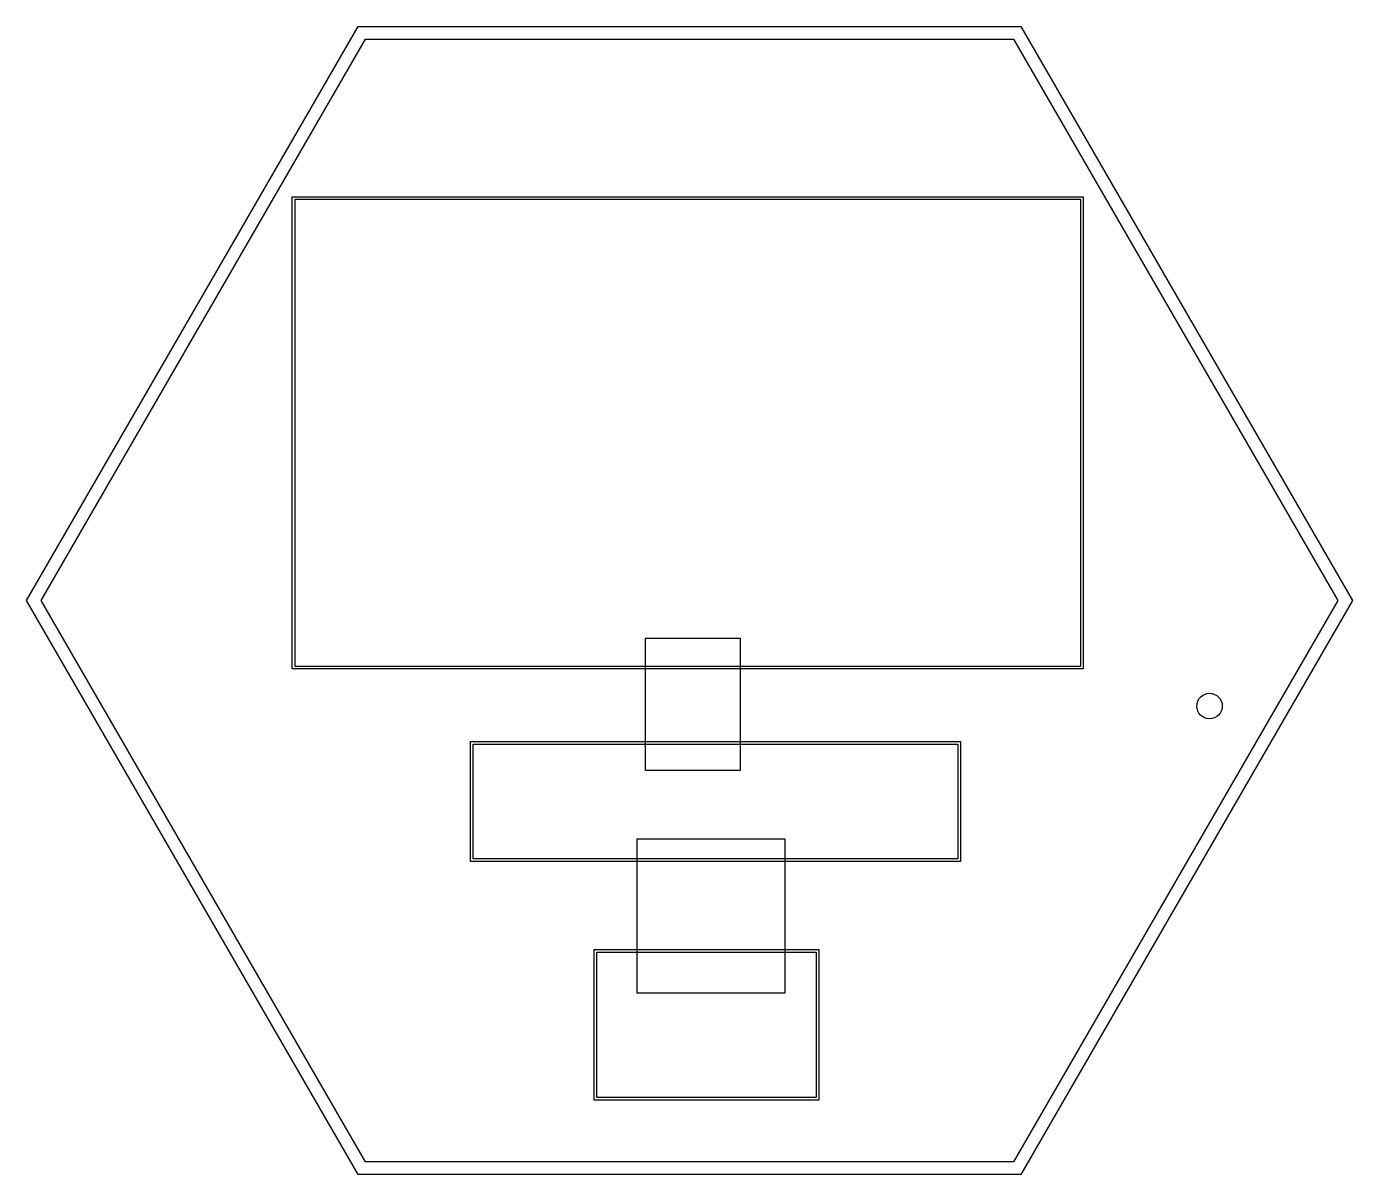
# Model space of a CAD drawing. Header units: millimetres. Extents: x -260 to 260, y -225 to 225.
import ezdxf

# ---------------------------------------------------------------- set-up
doc = ezdxf.new("R2010")
doc.units = ezdxf.units.MM
doc.layers.get('0').update_dxf_attribs({"linetype": 'CONTINUOUS'})

msp = doc.modelspace()

# ---------------------------------------------------------------- linework, layer by layer
for p, q in [((-154.69, 157.24), (-154.69, -25.76)), ((153.31, 157.24), (-154.69, 157.24)), ((153.31, -25.76), (153.31, 157.24)), ((-154.69, -25.76), (153.31, -25.76))]:
    msp.add_line(p, q)
for points in [[(129.9, -225), (-129.9, -225), (-259.81, 0), (-129.9, 225), (129.9, 225), (259.81, 0)], [(127.02, 220), (254.03, 0), (127.02, -220), (-127.02, -220), (-254.03, 0), (-127.02, 220)], [(-155.69, 158.24), (154.31, 158.24), (154.31, -26.76), (-155.69, -26.76)], [(-17.23, -14.77), (19.89, -14.77), (19.89, -66.63), (-17.23, -66.63)], [(106.16, -55.28), (106.16, -102.28), (-85.84, -102.28), (-85.84, -55.28)], [(105.16, -101.28), (-84.84, -101.28), (-84.84, -56.28), (105.16, -56.28)], [(-20.5, -93.38), (37.36, -93.38), (37.36, -153.97), (-20.5, -153.97)], [(50.64, -136.83), (50.64, -195.83), (-37.36, -195.83), (-37.36, -136.83)], [(-36.36, -194.83), (-36.36, -137.83), (49.64, -137.83), (49.64, -194.83)]]:
    msp.add_lwpolyline(points, close=True)
msp.add_circle((203.79, -41.39), 5)

doc.saveas('drawing.dxf')
